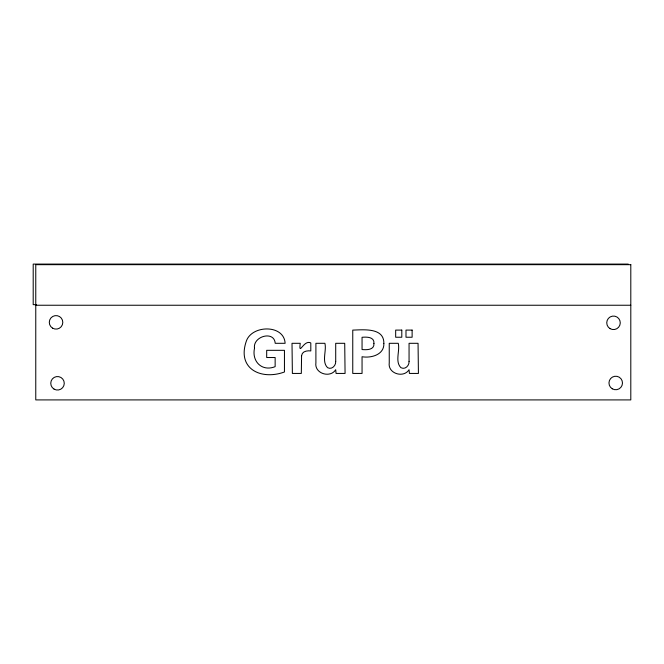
<?xml version="1.0" encoding="UTF-8"?>
<svg xmlns="http://www.w3.org/2000/svg" width="664" height="664" viewBox="0 0 664 664"><rect width="100%" height="100%" fill="white"/><g stroke="black" fill="none" stroke-linecap="round" stroke-linejoin="round"><path stroke-width="1" d="M628.235 264.089L33.2 264.089L33.2 304.66L36.312 304.66M35.765 305.241L630.8 305.241M254.503 348.276C251.59 361.374 261.981 371.964 275.145 366.652L275.145 357.522L266.687 357.522L266.687 350.326L284.449 350.326L284.449 371.989C261.267 380.489 236.517 368.952 246.386 340.972C252.071 324.837 284.142 324.281 285.113 343.305L275.211 343.305C274.265 330.191 252.611 336.308 254.503 348.276M383.85 343.421C384.381 354.767 371.118 358.303 362.054 356.742L362.054 373.434L352.758 373.434L352.758 330.099C363.125 329.842 384.224 327.302 383.85 343.421M301.581 355.705L301.315 373.434L292.376 373.434L292.011 343.305L300.236 343.305C298.534 356.9 303.68 339.238 310.802 342.939L310.802 350.924C307.191 350.476 302.029 351.19 301.581 355.705M373.94 343.421C374.513 350.094 366.669 349.953 362.054 349.546L362.054 337.295C366.669 336.889 374.513 336.748 373.94 343.421M335.71 361.365C336.05 365.615 331.759 369.997 327.601 367.698C321.376 361.606 326.804 350.799 324.903 343.305L315.898 343.305L315.898 362.868C314.255 373.525 330.257 378.505 335.71 369.707L336.067 373.434L345.072 373.434L344.716 343.305L335.71 343.305L335.71 361.365M409.057 361.365C409.397 365.615 405.106 369.997 400.94 367.698C394.715 361.606 400.151 350.799 398.251 343.305L389.245 343.305L389.245 362.868C387.602 373.525 403.604 378.505 409.057 369.707L409.414 373.434L418.42 373.434L418.054 343.305L409.057 343.305L409.057 361.365M630.8 264.67L35.765 264.67L35.765 399.911L630.8 399.911L630.8 264.67M401.795 330.099L395.669 330.099L395.669 337.237L401.795 337.237L401.795 330.099M412.12 330.099L405.994 330.099L405.994 337.237L412.12 337.237L412.12 330.099M54.041 389.096A6.764 6.764 0 0 0 64.267 383.402A6.764 6.764 0 0 0 54.216 377.393A6.764 6.764 0 0 0 54.041 389.096M52.581 328.157A6.764 6.764 0 0 0 62.806 322.455A6.764 6.764 0 0 0 52.755 316.446A6.764 6.764 0 0 0 52.581 328.157M610.033 328.622A6.764 6.764 0 0 0 620.267 322.92A6.764 6.764 0 0 0 610.216 316.911A6.764 6.764 0 0 0 610.033 328.622M612.258 388.789A6.764 6.764 0 0 0 622.483 383.087A6.764 6.764 0 0 0 612.432 377.077A6.764 6.764 0 0 0 612.258 388.789"/></g></svg>
